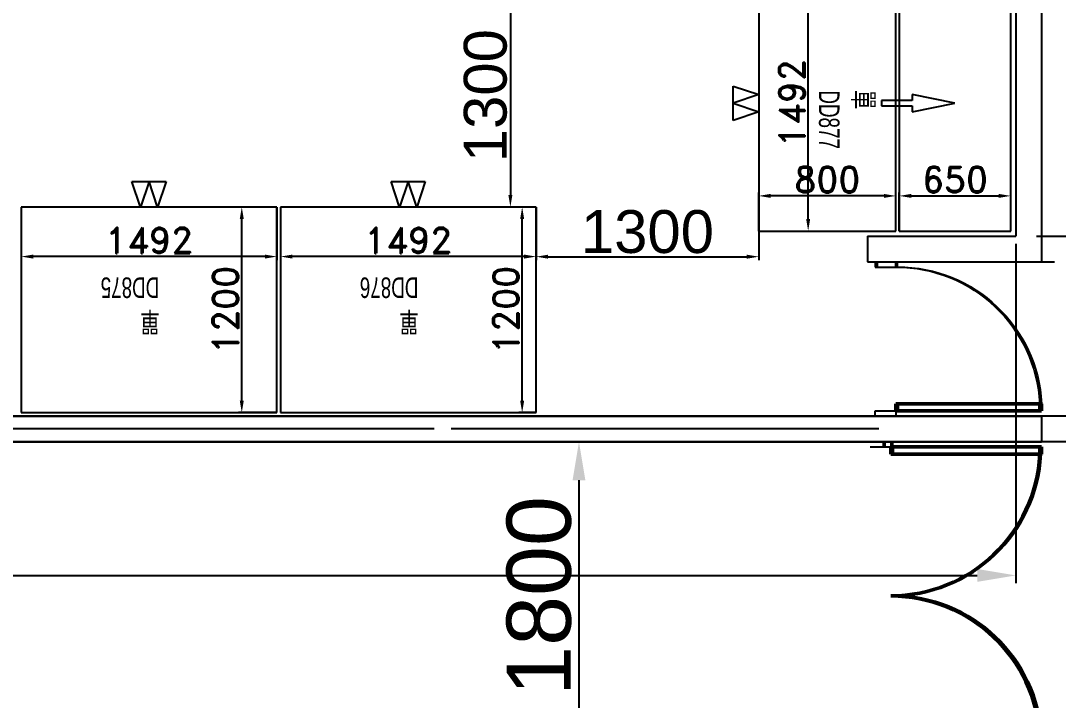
# Model space of a CAD drawing. Header units: millimetres. Extents: x 2191 to 43870, y 1353 to 35626.
# Drawn here: x 32391 to 38445, y 5267 to 9233 of the extents above; entities that cross this region are included whole.
import ezdxf

# ---------------------------------------------------------------- set-up
doc = ezdxf.new("R2010")
doc.units = ezdxf.units.MM
for name, color, linetype in [('archi', 8, 'Continuous'), ('DOOR', 5, 'Continuous'), ('OPEN', 4, 'Continuous'), ('動線', 6, 'Continuous'), ('單層倉', 5, 'Continuous'), ('文字', 7, 'Continuous'), ('標的物', 1, 'Continuous'), ('標示', 3, 'Continuous')]:
    doc.layers.add(name, color=color, linetype=linetype)
doc.styles.add('ROMAND', font='romand.shx', dxfattribs={"bigfont": 'chineset.shx'})
doc.styles.get("Standard").update_dxf_attribs({"font": 'arial.ttf'})
doc.styles.add('新細明體', font='PMingLiU.ttf', dxfattribs={"width": 0.7})

msp = doc.modelspace()

# ---------------------------------------------------------------- linework, layer by layer
at = {"lineweight": 50}
for p, q in [((37497.17752, 6997.79094, 3000), (38337.17752, 6997.79136, 3000)), ((37497.17754, 6955.79094, 3000), (37497.17752, 6997.79094, 3000)), ((37507.17752, 6997.79094, 3000), (38347.17752, 6997.79136, 3000)), ((37507.17754, 6955.79094, 3000), (37507.17752, 6997.79094, 3000)), ((38337.17752, 6997.79136, 3000), (38337.17754, 6955.79136, 3000)), ((38347.17752, 6997.79136, 3000), (38347.17754, 6955.79136, 3000)), ((38337.17754, 6955.79136, 3000), (37497.17754, 6955.79094, 3000)), ((38347.17754, 6955.79136, 3000), (37507.17754, 6955.79094, 3000))]:
    msp.add_line(p, q, dxfattribs=at)
at = {"lineweight": 50, "extrusion": (1.22461e-16, 1.12662e-24, -1)}
for p, q in [((38337.17754, 6746.0388, 3000), (37466.9296, 6746.03879, 3000)), ((37466.9296, 6746.03879, 3000), (37466.9296, 6702.5264, 3000)), ((38347.17754, 6746.0388, 3000), (37476.9296, 6746.03879, 3000)), ((37476.9296, 6746.03879, 3000), (37476.9296, 6702.5264, 3000)), ((38337.17754, 6702.5264, 3000), (38337.17754, 6746.0388, 3000)), ((38347.17754, 6702.5264, 3000), (38347.17754, 6746.0388, 3000)), ((37466.9296, 6702.5264, 3000), (38337.17754, 6702.5264, 3000)), ((37476.9296, 6702.5264, 3000), (38347.17754, 6702.5264, 3000))]:
    msp.add_line(p, q, dxfattribs=at)
at = {"color": 0, "lineweight": 50, "extrusion": (1.22461e-16, 1.12662e-24, -1)}
for centre, start, end in [((-37466.13971, 6748.01533, -3000), 182.989488638, 269.948111739), ((-37466.13972, 5003.56639, -3000), 90.051887207, 177.010510308), ((-37476.13972, 5003.56639, -3000), 90.051887207, 177.010510308)]:
    msp.add_arc(centre, 872.22483, start, end, dxfattribs=at)
at = {"color": 0, "extrusion": (0, 0, -1)}
for centre, major_axis, start_param, end_param in [((37496.4151, 6953.8831, 3000), (595.31898, 595.31898), -0.7844930522, 0.7332212339), ((37506.4151, 6953.8831, 3000), (-595.31898, 595.31898), 0.7863032746, 2.3040175607)]:
    msp.add_ellipse(centre, major_axis=major_axis, ratio=1, start_param=start_param, end_param=end_param, dxfattribs=at)
at = {"color": 0}
msp.add_ellipse((37476.13971, 6748.01533, 3000), major_axis=(-616.75609, 616.75609), ratio=1, start_param=2.3571001112, end_param=3.8748143973, dxfattribs=at)
at = {"layer": 'archi', "color": 7}
for p, q in [((38197.17754, 14075.79086, 3000), (38197.17754, 7975.79096, 3000)), ((38347.17754, 14075.79086, 3000), (38347.17754, 7825.79088, 3000)), ((37332.58195, 7975.79096, 3000), (38197.17754, 7975.79096, 3000)), ((37332.58195, 7975.79096, 3000), (37332.58195, 7825.79088, 3000)), ((37332.58195, 7825.79088, 3000), (38347.17754, 7825.79088, 3000)), ((37332.58195, 7825.79088, 3000), (38347.17754, 7825.79088, 3000)), ((37387.17711, 7825.79088, 3000), (37387.17712, 7795.79088, 3000)), ((37507.17712, 7795.79094, 3000), (37507.17711, 7825.79094, 3000)), ((38272.17754, 7825.79088, 3000), (38422.17754, 7825.79088, 3000)), ((37387.17712, 7795.79088, 3000), (37507.17712, 7795.79094, 3000)), ((20362.17753, 6925.79086, 3000), (38347.17754, 6925.79095, 3000)), ((38347.17754, 6925.79095, 3000), (38347.17754, 6775.79086, 3000)), ((38347.17754, 6925.79095, 3000), (38347.17754, 6775.79086, 3000)), ((20362.17753, 6775.79086, 3000), (38347.17754, 6775.79086, 3000))]:
    msp.add_line(p, q, dxfattribs=at)
at = {"layer": 'archi', "color": 7, "extrusion": (1.22461e-16, 1.12662e-24, -1)}
for p, q in [((37357.92134, 6775.79086, 3000), (37476.9296, 6775.79086, 3000)), ((37357.92134, 6775.79086, 3000), (37476.9296, 6775.79086, 3000)), ((37357.92134, 6775.79086, 3000), (37476.9296, 6775.79086, 3000)), ((37357.92134, 6746.03879, 3000), (37476.9296, 6746.03879, 3000)), ((37357.92134, 6746.03879, 3000), (37476.9296, 6746.03879, 3000)), ((37357.92134, 6746.03879, 3000), (37476.9296, 6746.03879, 3000)), ((37432.92134, 6775.79086, 3000), (37432.92134, 6746.03879, 3000)), ((37432.92134, 6775.79086, 3000), (37432.92134, 6746.03879, 3000)), ((37432.92134, 6775.79086, 3000), (37432.92134, 6746.03879, 3000)), ((37476.9296, 6775.79086, 3000), (37476.9296, 6746.03879, 3000))]:
    msp.add_line(p, q, dxfattribs=at)
at = {"layer": 'DOOR'}
for p, q in [((37377.17711, 7825.79088, 3000), (37377.17712, 7795.79088, 3000)), ((37497.17712, 7795.79094, 3000), (37497.17711, 7825.79094, 3000)), ((37377.17712, 7795.79088, 3000), (37497.17712, 7795.79094, 3000)), ((37377.17711, 6925.79043, 3000), (37377.17712, 6955.79043, 3000)), ((37377.17712, 6955.79043, 3000), (37497.17712, 6955.79037, 3000)), ((37497.17712, 6955.79037, 3000), (37497.17711, 6925.79037, 3000))]:
    msp.add_line(p, q, dxfattribs=at)
at = {"layer": 'DOOR', "extrusion": (1.22461e-16, 1.12662e-24, -1)}
for p, q in [((37347.92134, 6775.79086, 3000), (37466.9296, 6775.79086, 3000)), ((37347.92134, 6775.79086, 3000), (37466.9296, 6775.79086, 3000)), ((37347.92134, 6775.79086, 3000), (37466.9296, 6775.79086, 3000)), ((37347.92134, 6746.03879, 3000), (37466.9296, 6746.03879, 3000)), ((37347.92134, 6746.03879, 3000), (37466.9296, 6746.03879, 3000)), ((37347.92134, 6746.03879, 3000), (37466.9296, 6746.03879, 3000)), ((37422.92134, 6775.79086, 3000), (37422.92134, 6746.03879, 3000)), ((37422.92134, 6775.79086, 3000), (37422.92134, 6746.03879, 3000)), ((37422.92134, 6775.79086, 3000), (37422.92134, 6746.03879, 3000)), ((37466.9296, 6775.79086, 3000), (37466.9296, 6746.03879, 3000))]:
    msp.add_line(p, q, dxfattribs=at)
at = {"layer": 'OPEN', "linetype": 'ByBlock'}
for p, q in [((34652.17731, 6925.79088, 3000), (28412.17731, 6925.79085, 3000)), ((37397.58195, 6925.79088, 3000), (34752.17731, 6925.79085, 3000)), ((34802.17731, 6775.79085, 3000), (28412.17731, 6775.79081, 3000)), ((37397.58195, 6775.79085, 3000), (34902.17731, 6775.79081, 3000))]:
    msp.add_line(p, q, dxfattribs=at)
at = {"layer": 'OPEN'}
for p, q in [((34802.17731, 6850.79085, 3000), (28412.17731, 6850.79085, 3000)), ((37397.58195, 6850.79085, 3000), (34902.17731, 6850.79085, 3000))]:
    msp.add_line(p, q, dxfattribs=at)
at = {"layer": '動線', "lineweight": -3}
for p, q in [((36547.17754, 8751.79096), (36547.17754, 8851.79096)), ((36547.17754, 8851.79096), (36697.17754, 8801.79096)), ((36697.17754, 8801.79096), (36547.17754, 8751.79096)), ((37841.43126, 8751.79119), (37591.43126, 8801.79119)), ((37591.43126, 8801.79119), (37591.43126, 8766.79119)), ((36547.17754, 8651.79096), (36547.17754, 8751.79096)), ((36547.17754, 8751.79096), (36697.17754, 8701.79096)), ((37591.43126, 8766.79119), (37413.79498, 8766.79119)), ((37413.79498, 8766.79119), (37413.79498, 8736.79119)), ((37413.79498, 8736.79119), (37591.43126, 8736.79119)), ((37591.43126, 8701.79119), (37841.43126, 8751.79119)), ((37591.43126, 8736.79119), (37591.43126, 8701.79119)), ((36697.17754, 8701.79096), (36547.17754, 8651.79096)), ((33089.48608, 8145.79086), (33039.48608, 8295.79086)), ((33039.48608, 8295.79086), (33139.48608, 8295.79086)), ((33139.48608, 8295.79086), (33089.48608, 8145.79086)), ((33189.48608, 8145.79086), (33139.48608, 8295.79086)), ((33139.48608, 8295.79086), (33239.48608, 8295.79086)), ((33239.48608, 8295.79086), (33189.48608, 8145.79086)), ((34601.48608, 8145.79086), (34551.48608, 8295.79086)), ((34551.48608, 8295.79086), (34651.48608, 8295.79086)), ((34651.48608, 8295.79086), (34601.48608, 8145.79086)), ((34701.48608, 8145.79086), (34651.48608, 8295.79086)), ((34651.48608, 8295.79086), (34751.48608, 8295.79086)), ((34751.48608, 8295.79086), (34701.48608, 8145.79086))]:
    msp.add_line(p, q, dxfattribs=at)
at = {"layer": '單層倉'}
for p, q in [((36697.17754, 9497.79096), (36697.17754, 8005.79096)), ((37497.17754, 8005.79096), (37497.17754, 9497.79096)), ((37517.17754, 9497.79096), (37517.17754, 8005.79096)), ((38167.17754, 8005.79096), (38167.17754, 9497.79096)), ((33885.48608, 8145.79086), (32393.48608, 8145.79086)), ((32393.48608, 8145.79086), (32393.48608, 6945.79086)), ((33885.48608, 6945.79086), (33885.48608, 8145.79086)), ((35397.48608, 8145.79086), (33905.48608, 8145.79086)), ((33905.48608, 8145.79086), (33905.48608, 6945.79086)), ((35397.48608, 6945.79086), (35397.48608, 8145.79086)), ((36697.17754, 8005.79096), (37497.17754, 8005.79096)), ((37517.17754, 8005.79096), (38167.17754, 8005.79096)), ((32393.48608, 6945.79086), (33885.48608, 6945.79086)), ((33905.48608, 6945.79086), (35397.48608, 6945.79086))]:
    msp.add_line(p, q, dxfattribs=at)
at = {"layer": '標的物'}
for p, q in [((39363.6462, 6925.79086, 3000), (20362.17753, 6925.79086, 3000)), ((39363.6462, 6775.79086, 3000), (20362.17753, 6775.79086, 3000))]:
    msp.add_line(p, q, dxfattribs=at)
at = {"layer": '標示', "color": 251}
for p, q in [((36985.52206, 8075.79096), (36985.52206, 9427.79096)), ((36697.17754, 8005.79096), (36697.17754, 8230.83495)), ((37427.17754, 8210.83495), (36767.17754, 8210.83495)), ((37497.17754, 8005.79096), (37497.17754, 8230.83495)), ((37517.17754, 8005.79096), (37517.17754, 8230.83495)), ((37587.17754, 8210.83495), (38097.17754, 8210.83495)), ((38167.17754, 8005.79096), (38167.17754, 8230.83495)), ((32393.48608, 8145.79086), (32393.48608, 7836.60488)), ((33885.48608, 8145.79086), (33660.44208, 8145.79086)), ((33885.48608, 8145.79086), (33885.48608, 7836.60488)), ((33905.48608, 8145.79086), (33905.48608, 7836.60488)), ((35397.17755, 8145.79086), (35296.55947, 8145.79086)), ((35397.48608, 8145.79086), (35397.48608, 7836.60488)), ((33680.44208, 7015.79086), (33680.44208, 8075.79086)), ((35316.55947, 7015.79086), (35316.55947, 8075.79086)), ((36972.50822, 8005.79096), (37005.52206, 8005.79096)), ((33815.48608, 7856.60488), (32463.48608, 7856.60488)), ((35327.48608, 7856.60488), (33975.48608, 7856.60488)), ((33885.48608, 6945.79086), (33660.44208, 6945.79086)), ((35397.17755, 6945.79086), (35296.55947, 6945.79086))]:
    msp.add_line(p, q, dxfattribs=at)
at = {"layer": '標示'}
for p, q in [((35247.72166, 9375.79085), (35247.72166, 8215.79086)), ((35397.48608, 8145.79086), (35227.72166, 8145.79086)), ((35397.48608, 8145.79086), (35397.48608, 7835.93821)), ((36697.17754, 8145.79086), (36697.17754, 7835.93821)), ((38197.17754, 7930.79096), (38197.17754, 5950.68957)), ((38317.17754, 7975.79096), (39252.25306, 7975.79096)), ((35467.48608, 7855.93821), (36627.17754, 7855.93821)), ((37431.9296, 6775.79086), (35603.05892, 6775.79086)), ((35648.05892, 6550.79086), (35648.05892, 5200.79086)), ((20597.17753, 5995.68957), (37972.17754, 5995.68957))]:
    msp.add_line(p, q, dxfattribs=at)
at = {"layer": '標示', "lineweight": 50}
for points in [[(35236.05499, 8215.79086), (35259.38832, 8215.79086), (35247.72166, 8145.79086)], [(35467.48608, 7867.60488), (35467.48608, 7844.27155), (35397.48608, 7855.93821)], [(36627.17754, 7867.60488), (36627.17754, 7844.27155), (36697.17754, 7855.93821)], [(35610.55892, 6550.79086), (35685.55892, 6550.79086), (35648.05892, 6775.79086)], [(37972.17754, 6033.18957), (37972.17754, 5958.18957), (38197.17754, 5995.68957)]]:
    msp.add_solid(points, dxfattribs=at)
at = {"layer": '標示', "color": 251, "lineweight": 50}
for points in [[(36767.17754, 8222.50162), (36767.17754, 8199.16829), (36697.17754, 8210.83495)], [(37427.17754, 8222.50162), (37427.17754, 8199.16829), (37497.17754, 8210.83495)], [(37587.17754, 8222.50162), (37587.17754, 8199.16829), (37517.17754, 8210.83495)], [(38097.17754, 8222.50162), (38097.17754, 8199.16829), (38167.17754, 8210.83495)], [(33668.77542, 8075.79086), (33692.10875, 8075.79086), (33680.44208, 8145.79086)], [(35304.89281, 8075.79086), (35328.22614, 8075.79086), (35316.55947, 8145.79086)], [(36973.85539, 8075.79096), (36997.18873, 8075.79096), (36985.52206, 8005.79096)], [(32463.48608, 7868.27155), (32463.48608, 7844.93821), (32393.48608, 7856.60488)], [(33815.48608, 7868.27155), (33815.48608, 7844.93821), (33885.48608, 7856.60488)], [(33975.48608, 7868.27155), (33975.48608, 7844.93821), (33905.48608, 7856.60488)], [(35327.48608, 7868.27155), (35327.48608, 7844.93821), (35397.48608, 7856.60488)], [(33668.77542, 7015.79086), (33692.10875, 7015.79086), (33680.44208, 6945.79086)], [(35304.89281, 7015.79086), (35328.22614, 7015.79086), (35316.55947, 6945.79086)]]:
    msp.add_solid(points, dxfattribs=at)

# ---------------------------------------------------------------- texts
at = {"layer": '文字', "color": 7, "lineweight": 50, "style": '新細明體', "width": 0.7}
for s, rotation, p in [('DD877', 270, (37048.27071, 8826.9545)), ('DD875', 180, (33199.1836, 7734.90621)), ('DD876', 180, (34711.1836, 7734.90621))]:
    msp.add_text(s, height=120, rotation=rotation, dxfattribs=at).set_placement(p)
at = {"layer": '文字', "color": 6, "lineweight": 50, "style": '新細明體', "width": 0.7}
for rotation, p in [(270, (37248.61955, 8829.76264)), (180, (33201.99174, 7534.55737)), (180, (34713.99174, 7534.55737))]:
    msp.add_text('單', height=120, rotation=rotation, dxfattribs=at).set_placement(p)
at = {"layer": '標示', "attachment_point": 5, "rotation": 90}
for s, insert, char_height in [('\\A1;1300', (35102.72166, 8795.79086), 250), ('\\A1;1800', (35415.55892, 5875.79086), 375)]:
    msp.add_mtext(s, dxfattribs=dict(at, insert=insert, char_height=char_height))
at = {"layer": '標示', "color": 251, "char_height": 150, "attachment_point": 5, "rotation": 90, "style": 'ROMAND'}
for s, insert in [('1492', (36890.52206, 8751.79096)), ('1200', (33585.44208, 7545.79086)), ('1200', (35221.55947, 7545.79086))]:
    msp.add_mtext(s, dxfattribs=dict(at, insert=insert))
at = {"layer": '標示', "color": 251, "char_height": 150, "attachment_point": 5, "style": 'ROMAND'}
for s, insert in [('800', (37097.17754, 8305.83495)), ('650', (37842.17754, 8305.83495)), ('1492', (33139.48608, 7951.60488)), ('1492', (34651.48608, 7951.60488))]:
    msp.add_mtext(s, dxfattribs=dict(at, insert=insert))
at = {"layer": '標示', "insert": (36047.33181, 8000.93821), "char_height": 250, "attachment_point": 5}
msp.add_mtext('\\A1;1300', dxfattribs=at)

doc.saveas('drawing.dxf')
